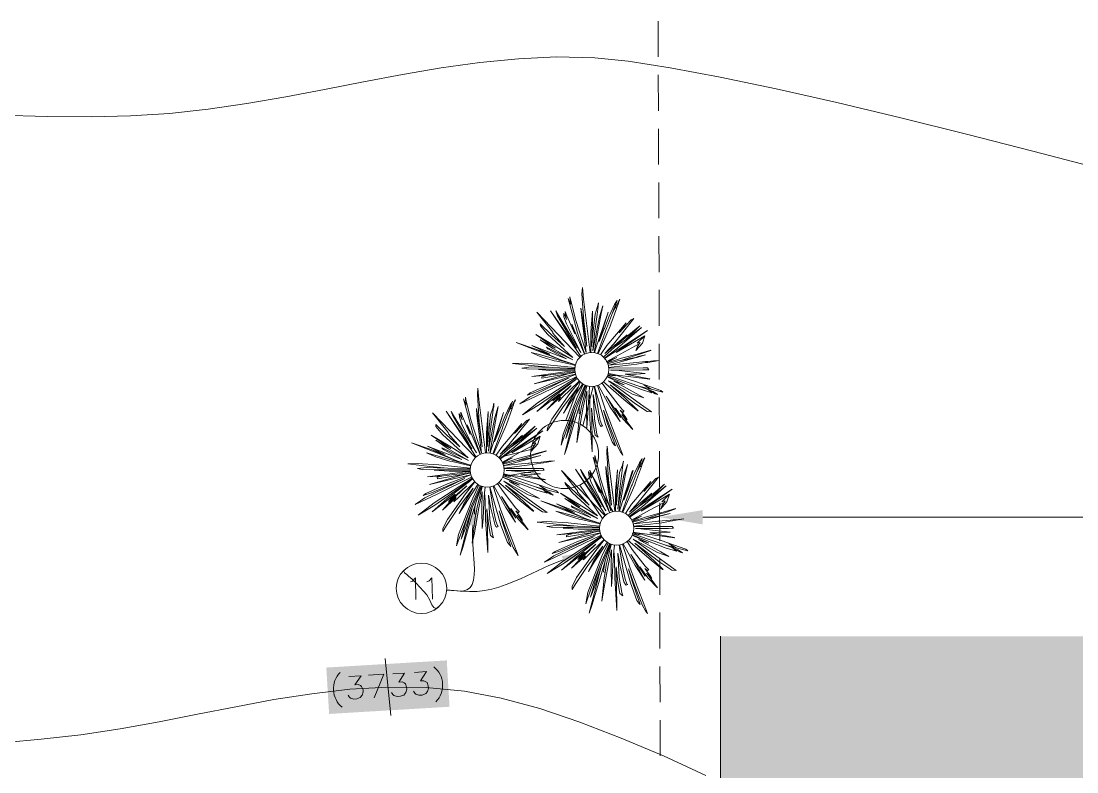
# Model space of a CAD drawing. Header units: millimetres. Extents: x -419 to 20046, y -14642 to 2638.
# Drawn here: x 16.556 to 20.239, y 13.44 to 16.058 of the extents above; entities that cross this region are included whole.
import ezdxf

# ---------------------------------------------------------------- set-up
doc = ezdxf.new("R2010")
doc.units = ezdxf.units.MM
for name, color, linetype in [('PDF11_----TX03', 7, 'Continuous'), ('PDF11_EXTO$BSL', 7, 'Continuous'), ('PDF11_PRPN$BSL', 7, 'Continuous')]:
    doc.layers.add(name, color=color, linetype=linetype)
for name, color, linetype, true_color in [('PDF11_0', 7, 'Continuous', 0xb3b3b3), ('PDF11_EXTO$--C3-Surface-EXTO', 7, 'Continuous', 0xb3b3b3), ('PDF11_EXTO$EXLSTR', 7, 'Continuous', 0xb3b3b3)]:
    doc.layers.add(name, color=color, linetype=linetype, true_color=true_color)

msp = doc.modelspace()

# ---------------------------------------------------------------- hatches: boundary and pattern name
at = {"layer": 'PDF11_----TX03', "transparency": 33554559}
msp.add_hatch(color=256, dxfattribs=at).paths.add_polyline_path([(18.934, 14.3028), (18.934, 14.3528), (18.784, 14.3278)])
at = {"layer": 'PDF11_0', "transparency": 33554559}
for points in [[(18.1423, 14.3778), (18.1189, 14.3003), (18.1456, 14.297)], [(18.5215, 14.2061), (18.4423, 14.192), (18.4515, 14.167)]]:
    msp.add_hatch(color=7, dxfattribs=at).paths.add_polyline_path(points)
at = {"layer": 'PDF11_0', "true_color": 0xffffff, "transparency": 33554559}
for points in [[(18.0423, 13.8036), (18.0414, 13.8286), (17.6206, 13.8036)], [(17.6206, 13.8036), (17.6289, 13.6669), (18.0506, 13.6669)], [(18.0423, 13.8036), (17.6206, 13.8036), (18.0506, 13.6669)], [(18.0506, 13.6669), (17.6289, 13.6669), (17.6306, 13.6419)]]:
    msp.add_hatch(color=7, dxfattribs=at).paths.add_polyline_path(points)

# ---------------------------------------------------------------- linework, layer by layer
at = {"layer": 'PDF11_----TX03', "lineweight": 20}
for points in [[(18.784, 14.3778), (18.784, 14.3636)], [(18.934, 14.3278), (23.6344, 14.3278)]]:
    msp.add_lwpolyline(points, dxfattribs=at)
at = {"layer": 'PDF11_----TX03', "color": 7, "lineweight": 0, "true_color": 0xffffff}
msp.add_lwpolyline([(18.9957, 13.9128), (18.9957, 8.7482)], dxfattribs=at)
at = {"layer": 'PDF11_----TX03', "color": 7, "true_color": 0xffffff, "transparency": 33554559}
for points in [[(23.6302, 13.9128), (23.6302, 8.7482), (18.9957, 13.9128)], [(23.6302, 8.7482), (18.9957, 13.9128), (18.9957, 8.7482)]]:
    msp.add_solid(points, dxfattribs=at)
at = {"layer": 'PDF11_0', "lineweight": 18}
for points in [[(20.3133, 15.5454), (20.0858, 15.6046), (19.8541, 15.6638), (19.6249, 15.7204), (19.4016, 15.7738), (19.1899, 15.8213), (18.9949, 15.8621), (18.8207, 15.8954), (18.6732, 15.9179), (18.5573, 15.9296), (18.424, 15.9329), (18.2906, 15.9263), (18.1565, 15.9138), (18.0214, 15.8946), (17.8864, 15.8721), (17.7506, 15.8463), (17.6147, 15.8196), (17.4789, 15.7938), (17.3431, 15.7704), (17.208, 15.7504), (17.073, 15.7354), (16.938, 15.7271), (16.803, 15.7246), (16.648, 15.7254), (16.4763, 15.7296)], [(17.8456, 13.6361), (17.8264, 13.8353)], [(17.7681, 13.7769), (17.8214, 13.7803), (17.7881, 13.6986)], [(17.8523, 13.7819), (17.8939, 13.7844), (17.8731, 13.7528), (17.8848, 13.7536), (17.8923, 13.7503), (17.8964, 13.7469), (17.9006, 13.7353), (17.9014, 13.7278), (17.8981, 13.7161), (17.8906, 13.7078), (17.8798, 13.7036), (17.8681, 13.7028), (17.8564, 13.7061), (17.8523, 13.7094), (17.8481, 13.7169)], [(17.9281, 13.7869), (17.9698, 13.7894), (17.9489, 13.7569), (17.9606, 13.7578), (17.9681, 13.7544), (17.9723, 13.7511), (17.9764, 13.7394), (17.9773, 13.7319), (17.9739, 13.7203), (17.9673, 13.7128), (17.9556, 13.7078), (17.9439, 13.7078), (17.9331, 13.7103), (17.9289, 13.7144), (17.9248, 13.7211)], [(17.6997, 13.7728), (17.7423, 13.7753), (17.7206, 13.7436), (17.7323, 13.7444), (17.7398, 13.7411), (17.7439, 13.7378), (17.7489, 13.7261), (17.7489, 13.7186), (17.7456, 13.7069), (17.7389, 13.6994), (17.7273, 13.6944), (17.7164, 13.6936), (17.7047, 13.6969), (17.7006, 13.7011), (17.6964, 13.7078)], [(18.9448, 13.4277), (18.7973, 13.4952), (18.6498, 13.5578), (18.5056, 13.6136), (18.3656, 13.6603), (18.2306, 13.6969), (18.1031, 13.7211), (17.9689, 13.7336), (17.8356, 13.7353), (17.7031, 13.7278), (17.5706, 13.7119), (17.4381, 13.6919), (17.3047, 13.6669), (17.1714, 13.6411), (17.0372, 13.6144), (16.9014, 13.5903), (16.7647, 13.5694), (16.6255, 13.5544), (16.5013, 13.5419)]]:
    msp.add_lwpolyline(points, dxfattribs=at)
at = {"layer": 'PDF11_0', "color": 7, "lineweight": 20}
for points in [[(18.1323, 14.2986), (18.1306, 14.2795), (18.1306, 14.2586), (18.1315, 14.2361), (18.1331, 14.2136), (18.1365, 14.1678), (18.1373, 14.1461), (18.1365, 14.127), (18.134, 14.1086), (18.129, 14.0936), (18.1256, 14.0878), (18.1214, 14.082), (18.1164, 14.0778), (18.1106, 14.0745), (18.1039, 14.072), (18.0956, 14.0703), (18.0873, 14.0703), (18.0781, 14.0711), (18.0398, 14.0745)], [(18.4465, 14.1795), (18.3965, 14.1595), (18.2981, 14.1128), (18.2481, 14.0928), (18.2231, 14.0836), (18.1981, 14.077), (18.1723, 14.072), (18.1465, 14.0686), (18.1198, 14.0686), (18.0931, 14.0695), (18.0398, 14.0736)], [(17.9139, 14.102), (17.9214, 14.1053), (17.9323, 14.1161), (17.9331, 14.0411)], [(17.9714, 14.1028), (17.9789, 14.1061), (17.9889, 14.117), (17.9906, 14.042)]]:
    msp.add_lwpolyline(points, dxfattribs=at)
at = {"layer": 'PDF11_0', "color": 7, "lineweight": 0, "true_color": 0xffffff}
for points in [[(18.0044, 14.009), (17.9956, 14.0136), (17.9885, 14.022), (17.9819, 14.0382), (17.971, 14.0574), (17.9598, 14.0703), (17.9473, 14.0845), (17.9339, 14.0982), (17.9202, 14.1115), (17.9073, 14.1224), (17.901, 14.1286), (17.8939, 14.1336), (17.8914, 14.1382), (17.8918, 14.1424)], [(18.0131, 14.0153), (17.9956, 14.0028)]]:
    msp.add_lwpolyline(points, dxfattribs=at)
at = {"layer": 'PDF11_0', "color": 7, "lineweight": 20}
msp.add_circle((17.9527, 14.0799), 0.0879, dxfattribs=at)
at = {"layer": 'PDF11_0', "lineweight": 18}
for centre, radius, start, end in [((17.7286, 13.7292), 0.083, 135.9199, 230.3528), ((17.9445, 13.7419), 0.0821, 315.5672, 51.4877)]:
    msp.add_arc(centre, radius, start, end, dxfattribs=at)
at = {"layer": 'PDF11_EXTO$--C3-Surface-EXTO', "lineweight": 18}
for points in [[(20.3133, 15.5454), (20.0858, 15.6046), (19.8541, 15.6638), (19.6249, 15.7204), (19.4016, 15.7738), (19.1899, 15.8213), (18.9949, 15.8621), (18.8207, 15.8954), (18.6732, 15.9179), (18.5573, 15.9296), (18.424, 15.9329), (18.2906, 15.9263), (18.1565, 15.9138), (18.0214, 15.8946), (17.8864, 15.8721), (17.7506, 15.8463), (17.6147, 15.8196), (17.4789, 15.7938), (17.3431, 15.7704), (17.208, 15.7504), (17.073, 15.7354), (16.938, 15.7271), (16.803, 15.7246), (16.648, 15.7254), (16.4763, 15.7296)], [(18.9448, 13.4277), (18.7973, 13.4952), (18.6498, 13.5578), (18.5056, 13.6136), (18.3656, 13.6603), (18.2306, 13.6969), (18.1031, 13.7211), (17.9689, 13.7336), (17.8356, 13.7353), (17.7031, 13.7278), (17.5706, 13.7119), (17.4381, 13.6919), (17.3047, 13.6669), (17.1714, 13.6411), (17.0372, 13.6144), (16.9014, 13.5903), (16.7647, 13.5694), (16.6255, 13.5544), (16.5013, 13.5419)]]:
    msp.add_lwpolyline(points, dxfattribs=at)
at = {"layer": 'PDF11_EXTO$BSL', "lineweight": 13}
for points in [[(18.779, 16.058), (18.779, 15.9329)], [(18.779, 15.8704), (18.7798, 15.7454)], [(18.7798, 15.6829), (18.7798, 15.5579)], [(18.7807, 15.4954), (18.7807, 15.3704)], [(18.7807, 15.3079), (18.7815, 15.1829)], [(18.7815, 15.1204), (18.7815, 14.9954)], [(18.7823, 14.9329), (18.7823, 14.8079)], [(18.7823, 14.7453), (18.7832, 14.6203)], [(18.7832, 14.5578), (18.7832, 14.4328)], [(18.7832, 14.3703), (18.784, 14.2453)], [(18.784, 14.1828), (18.7848, 14.0578)], [(18.7848, 13.9953), (18.7848, 13.8703)], [(18.7848, 13.8078), (18.7857, 13.6828)], [(18.7857, 13.6203), (18.7857, 13.4952)]]:
    msp.add_lwpolyline(points, dxfattribs=at)
at = {"layer": 'PDF11_EXTO$EXLSTR', "lineweight": 18}
for points in [[(18.5223, 14.897), (18.5173, 14.9112), (18.4965, 14.9712), (18.4648, 15.0904), (18.4723, 15.0695), (18.4706, 15.0962), (18.474, 15.0829), (18.4906, 15.0137), (18.5273, 14.9029), (18.5106, 15.0337), (18.509, 15.057), (18.5131, 15.0312), (18.529, 14.9229), (18.5273, 14.947), (18.519, 15.0104), (18.5123, 15.107), (18.5148, 15.1287), (18.5181, 15.0887), (18.5415, 14.902)], [(18.5432, 14.902), (18.544, 14.9304), (18.5432, 14.972), (18.5498, 15.047), (18.549, 15.0054), (18.5465, 14.9237), (18.5482, 14.9462), (18.5582, 15.0362), (18.5657, 15.0595), (18.5673, 15.0629), (18.5707, 15.0754), (18.569, 15.0637), (18.569, 15.0629), (18.5657, 15.0354), (18.5565, 14.9687), (18.5507, 14.9087), (18.5548, 14.932), (18.5732, 15.027), (18.5848, 15.0645), (18.5782, 15.0329), (18.5557, 14.902)], [(18.5665, 14.8987), (18.5998, 14.9895), (18.6015, 14.9937), (18.619, 15.0404), (18.6307, 15.0704), (18.6332, 15.077), (18.6357, 15.0837), (18.6307, 15.0762), (18.6265, 15.0695), (18.6073, 15.0295), (18.5907, 14.9862), (18.5898, 14.9854), (18.5723, 14.9404), (18.5748, 14.9504), (18.604, 15.0429), (18.6023, 15.0395), (18.5598, 14.9137), (18.5565, 14.9012)], [(18.6415, 15.0787), (18.639, 15.0712), (18.634, 15.0587), (18.6307, 15.0579), (18.634, 15.0579), (18.6132, 15.0012), (18.6107, 14.9937), (18.569, 14.8979)], [(18.6398, 15.0787), (18.6432, 15.0845), (18.6415, 15.0787), (18.6432, 15.0845), (18.6448, 15.0887), (18.6357, 15.0704), (18.619, 15.0404)], [(18.5056, 14.8862), (18.3556, 15.0429), (18.4106, 14.9737), (18.4106, 14.9695), (18.4515, 14.9229), (18.4065, 14.9645), (18.3665, 15.002), (18.3681, 14.9954), (18.3923, 14.9662), (18.4806, 14.8854), (18.4156, 14.9262), (18.3515, 14.9654), (18.419, 14.9179), (18.3948, 14.9312), (18.3673, 14.9462), (18.4106, 14.9162), (18.4806, 14.8762), (18.414, 14.9087), (18.389, 14.9212), (18.3931, 14.9154), (18.4581, 14.8804), (18.3373, 14.927), (18.4006, 14.897), (18.3515, 14.9145)], [(18.5081, 14.8887), (18.4031, 15.0479), (18.4931, 14.917), (18.4273, 15.0304), (18.4215, 15.0479), (18.4298, 15.0337), (18.509, 14.9029), (18.4915, 14.937), (18.459, 15.002), (18.4498, 15.027), (18.449, 15.0395), (18.459, 15.017), (18.4565, 15.0287), (18.454, 15.0454), (18.4598, 15.0304), (18.4873, 14.967), (18.4773, 15.0012), (18.494, 14.962), (18.5215, 14.897)], [(18.5773, 14.8937), (18.5998, 14.927), (18.6665, 15.0054), (18.6423, 14.9704), (18.6848, 15.0162), (18.694, 15.0212), (18.6223, 14.9312), (18.5923, 14.8987), (18.6698, 14.9645), (18.6382, 14.932), (18.714, 14.9954), (18.664, 14.9462), (18.7198, 14.9895), (18.6365, 14.9179), (18.5907, 14.8829)], [(18.5915, 14.8812), (18.7407, 14.9787), (18.6323, 14.902), (18.7323, 14.9604), (18.7048, 14.9345), (18.7157, 14.937), (18.7123, 14.932)], [(18.7323, 14.9604), (18.7232, 14.9345), (18.7007, 14.9095), (18.7057, 14.9212), (18.7123, 14.932), (18.6615, 14.9045), (18.5973, 14.8695), (18.6348, 14.8845), (18.6007, 14.8679)], [(18.4415, 14.8754), (18.2831, 14.937), (18.3515, 14.9145), (18.4415, 14.8754), (18.4798, 14.8629), (18.4898, 14.8595)], [(18.5873, 14.8862), (18.5907, 14.8895), (18.6257, 14.9204), (18.6348, 14.9287), (18.6382, 14.932)], [(18.664, 14.9462), (18.6257, 14.9204)], [(18.489, 14.857), (18.4731, 14.8612), (18.4248, 14.872), (18.4156, 14.8737), (18.3673, 14.8887), (18.3348, 14.902), (18.364, 14.8954), (18.4331, 14.8754), (18.4798, 14.8629)], [(18.6015, 14.8662), (18.6507, 14.882), (18.7057, 14.897), (18.7173, 14.9004), (18.7532, 14.9104), (18.7523, 14.9095), (18.7148, 14.897), (18.7032, 14.8929), (18.6482, 14.8745), (18.699, 14.8854), (18.7082, 14.8879), (18.734, 14.8937), (18.7073, 14.8862), (18.6982, 14.8837), (18.6515, 14.8704), (18.6065, 14.8579), (18.6915, 14.8662), (18.7348, 14.8704), (18.744, 14.8712), (18.7623, 14.8729), (18.7815, 14.8745), (18.7423, 14.8679), (18.7332, 14.867), (18.704, 14.862), (18.6057, 14.8504)], [(18.4873, 14.847), (18.4098, 14.8504), (18.3473, 14.8554), (18.2698, 14.8645), (18.3023, 14.8654), (18.3781, 14.8604), (18.4873, 14.8504)], [(18.4865, 14.8437), (18.3948, 14.8445), (18.3198, 14.8454), (18.3031, 14.8479), (18.3348, 14.852), (18.4098, 14.8504)], [(18.4873, 14.8395), (18.4131, 14.8387), (18.3606, 14.8429), (18.3948, 14.8445)], [(18.6057, 14.8479), (18.7265, 14.8487), (18.7315, 14.8487), (18.7407, 14.8487), (18.7457, 14.842), (18.7273, 14.842), (18.7248, 14.842), (18.6123, 14.8412), (18.6323, 14.8404), (18.7332, 14.8287), (18.7023, 14.827), (18.6632, 14.8262), (18.7482, 14.8104), (18.749, 14.8095), (18.6357, 14.8237), (18.619, 14.8262), (18.7032, 14.7995), (18.7882, 14.7695), (18.7948, 14.7637), (18.754, 14.7745), (18.729, 14.7895), (18.749, 14.7753), (18.744, 14.777), (18.7115, 14.7853), (18.7615, 14.7662), (18.7765, 14.7562), (18.7682, 14.7587), (18.7432, 14.7728), (18.7565, 14.762), (18.7198, 14.7737), (18.6015, 14.8187)], [(18.6023, 14.8629), (18.6373, 14.8729), (18.6482, 14.8745)], [(18.6065, 14.8579), (18.604, 14.8579)], [(18.4923, 14.8179), (18.3723, 14.7595), (18.2956, 14.7237), (18.329, 14.7462), (18.4681, 14.8137), (18.3515, 14.7637), (18.3231, 14.7537), (18.3323, 14.7612), (18.4081, 14.7954), (18.4898, 14.8254)], [(18.5031, 14.802), (18.444, 14.7453), (18.434, 14.7345), (18.4306, 14.732), (18.4331, 14.7387), (18.4381, 14.7462), (18.3898, 14.7037), (18.4165, 14.732), (18.4748, 14.787), (18.4115, 14.7337), (18.4356, 14.7587), (18.3548, 14.697), (18.4065, 14.7428), (18.4856, 14.8037), (18.4956, 14.812), (18.364, 14.7212), (18.3056, 14.6845), (18.3615, 14.7287), (18.494, 14.8154)], [(18.4873, 14.8345), (18.394, 14.8237), (18.3381, 14.8187), (18.4606, 14.8362), (18.4873, 14.8379)], [(18.489, 14.827), (18.3456, 14.7928), (18.4681, 14.8287)], [(18.4873, 14.8329), (18.4681, 14.8287), (18.3723, 14.8129), (18.3723, 14.817), (18.394, 14.8237)], [(18.6007, 14.8179), (18.6598, 14.7895), (18.624, 14.8029), (18.7015, 14.7595), (18.729, 14.7437), (18.689, 14.757), (18.6115, 14.8012), (18.6048, 14.8037), (18.7173, 14.722), (18.7557, 14.6953), (18.7398, 14.6962), (18.699, 14.7237), (18.6107, 14.7895), (18.6598, 14.7462), (18.709, 14.6987), (18.7073, 14.6987), (18.6673, 14.7312), (18.5882, 14.7995)], [(18.604, 14.827), (18.629, 14.8204), (18.6023, 14.8237)], [(18.6023, 14.822), (18.6232, 14.8154), (18.7115, 14.7853)], [(18.6048, 14.8287), (18.619, 14.8262)], [(18.1581, 14.547), (18.1531, 14.5612), (18.1323, 14.6212), (18.0998, 14.7403), (18.1073, 14.7187), (18.1064, 14.7462), (18.1089, 14.7328), (18.1265, 14.6637), (18.1623, 14.5528), (18.1456, 14.6828), (18.1448, 14.707), (18.149, 14.6803), (18.164, 14.5728), (18.1623, 14.597), (18.154, 14.6595), (18.1481, 14.7562), (18.1498, 14.7778), (18.1531, 14.7387), (18.1765, 14.552)], [(18.5148, 14.792), (18.4673, 14.7203), (18.4481, 14.6912), (18.464, 14.7237), (18.4981, 14.7803), (18.4473, 14.7128), (18.4048, 14.6503), (18.3915, 14.6287), (18.3923, 14.6387), (18.4073, 14.6703), (18.4706, 14.7595), (18.504, 14.8012)], [(18.529, 14.7853), (18.5115, 14.7137), (18.5065, 14.6878), (18.5023, 14.6903), (18.5031, 14.7095), (18.5073, 14.7287), (18.4915, 14.6762), (18.4615, 14.5728), (18.4515, 14.5462), (18.4881, 14.6895), (18.4956, 14.7153), (18.4706, 14.6412), (18.4565, 14.602), (18.4715, 14.6595), (18.4881, 14.7103), (18.4573, 14.6295), (18.4398, 14.5787), (18.4473, 14.6178), (18.4956, 14.7453), (18.5173, 14.7903)], [(18.5065, 14.7987), (18.4565, 14.6653)], [(18.4881, 14.7103), (18.5223, 14.7878)], [(18.5557, 14.7837), (18.5582, 14.767), (18.569, 14.7037), (18.5765, 14.6653), (18.5823, 14.6495), (18.584, 14.6462), (18.5857, 14.6462), (18.5798, 14.6445), (18.5773, 14.6462), (18.5723, 14.6545), (18.5598, 14.7103), (18.5515, 14.7553), (18.5565, 14.6712), (18.5648, 14.6178), (18.569, 14.607), (18.5582, 14.6145), (18.5515, 14.6553), (18.5457, 14.7078), (18.5465, 14.682), (18.5482, 14.5795), (18.5482, 14.5562), (18.5406, 14.6695), (18.5398, 14.7387), (18.5373, 14.7628), (18.5348, 14.7303), (18.5323, 14.6728), (18.5298, 14.6395), (18.5281, 14.7037), (18.529, 14.767), (18.5173, 14.712), (18.5015, 14.6245), (18.4948, 14.5887), (18.5031, 14.6703), (18.5065, 14.6878)], [(18.4956, 14.7153), (18.5256, 14.787)], [(18.5073, 14.7287), (18.5265, 14.7862)], [(18.5156, 14.6462), (18.5515, 14.7828)], [(18.539, 14.7837), (18.5373, 14.7628)], [(18.5673, 14.787), (18.5948, 14.7028), (18.6548, 14.5445), (18.6482, 14.5537), (18.6382, 14.5728), (18.6082, 14.6462), (18.5882, 14.7012), (18.6007, 14.657), (18.629, 14.577), (18.6248, 14.5803), (18.6182, 14.5903), (18.5948, 14.6512), (18.5707, 14.7362), (18.5565, 14.7837)], [(18.5832, 14.7954), (18.6023, 14.7678), (18.6473, 14.7103), (18.6557, 14.7012), (18.659, 14.6995), (18.659, 14.6978), (18.6565, 14.6945), (18.654, 14.6945), (18.6457, 14.7012), (18.6632, 14.6787), (18.6707, 14.667), (18.6515, 14.6862), (18.6707, 14.6603), (18.6898, 14.6337), (18.6565, 14.6703), (18.629, 14.7078), (18.6465, 14.6753), (18.5965, 14.7503), (18.6165, 14.7153), (18.6457, 14.6612), (18.6115, 14.712), (18.5698, 14.7878)], [(18.279, 14.7337), (18.2765, 14.7287), (18.279, 14.7337), (18.2806, 14.7378), (18.2748, 14.7278)], [(18.279, 14.7362), (18.2806, 14.7378), (18.2798, 14.7362)], [(18.1431, 14.5378), (18.0389, 14.6978), (18.1281, 14.5662), (18.0631, 14.6795), (18.0564, 14.697), (18.0648, 14.6828), (18.1448, 14.552), (18.1265, 14.5862), (18.0939, 14.652), (18.0848, 14.677), (18.0839, 14.6895), (18.0948, 14.667), (18.0914, 14.6787), (18.0898, 14.6945), (18.0956, 14.6795), (18.1223, 14.6162), (18.1123, 14.6503), (18.129, 14.6112), (18.1573, 14.5462)], [(18.179, 14.552), (18.179, 14.622), (18.1856, 14.6962), (18.184, 14.6545), (18.1815, 14.5728), (18.184, 14.5953), (18.1931, 14.6853), (18.2015, 14.7087), (18.2023, 14.712), (18.2031, 14.7128), (18.2056, 14.7253), (18.2048, 14.7128), (18.204, 14.712), (18.2006, 14.6845), (18.1915, 14.6187), (18.1865, 14.5587), (18.1898, 14.582), (18.2081, 14.6762), (18.2198, 14.7137), (18.214, 14.6828), (18.1906, 14.5512)], [(18.2015, 14.5487), (18.2348, 14.6387), (18.2365, 14.6437), (18.254, 14.6895), (18.2656, 14.7195), (18.2681, 14.7262), (18.2706, 14.7328), (18.2665, 14.7262), (18.2623, 14.7187), (18.2431, 14.6795), (18.2256, 14.6353), (18.2073, 14.5903), (18.2106, 14.6003), (18.239, 14.6928), (18.2373, 14.6895), (18.1956, 14.5637), (18.1923, 14.5512)], [(18.2765, 14.7287), (18.274, 14.7203), (18.269, 14.7078), (18.2656, 14.707), (18.269, 14.707), (18.249, 14.6512), (18.2456, 14.6428), (18.204, 14.5478)], [(18.2781, 14.7337), (18.2748, 14.7278), (18.2706, 14.7203), (18.254, 14.6895)], [(18.1415, 14.5362), (17.9906, 14.692), (18.0456, 14.6228), (18.0464, 14.6187), (18.0864, 14.5728), (18.0414, 14.6137), (18.0023, 14.6512), (18.0031, 14.6445), (18.0273, 14.6153), (18.1156, 14.5353), (18.0514, 14.5753), (17.9864, 14.6145), (18.0548, 14.567), (18.0298, 14.5803), (18.0023, 14.5962), (18.0456, 14.5662), (18.1164, 14.5262), (18.0498, 14.5578), (18.0239, 14.5703), (18.0289, 14.5645), (18.0931, 14.5295), (17.9731, 14.5762), (18.0356, 14.547), (17.9864, 14.5645)], [(18.2123, 14.5437), (18.2348, 14.5762), (18.3023, 14.6545), (18.2773, 14.6203), (18.3198, 14.6653), (18.329, 14.6703), (18.2573, 14.5803), (18.2273, 14.5478), (18.3056, 14.6145), (18.274, 14.582), (18.349, 14.6453), (18.2998, 14.5962), (18.3548, 14.6387), (18.2715, 14.5678), (18.2256, 14.532)], [(18.2273, 14.5312), (18.3765, 14.6287), (18.2681, 14.552), (18.3673, 14.6103), (18.3398, 14.5837), (18.3515, 14.587), (18.3481, 14.582)], [(18.0764, 14.5245), (17.9181, 14.587), (17.9864, 14.5645), (18.0764, 14.5245), (18.1156, 14.512), (18.1248, 14.5095)], [(18.2348, 14.5203), (18.2973, 14.5545), (18.3481, 14.582), (18.3406, 14.5712), (18.3356, 14.5587), (18.3581, 14.5837), (18.3673, 14.6103)], [(18.2998, 14.5962), (18.2606, 14.5695)], [(18.1239, 14.507), (18.1089, 14.5103), (18.0598, 14.522), (18.0514, 14.5237), (18.0023, 14.5387), (17.9698, 14.552), (17.9989, 14.5445), (18.0681, 14.5245), (18.1156, 14.512)], [(18.334, 14.5645), (18.2223, 14.5362), (18.2256, 14.5395), (18.2606, 14.5695), (18.2698, 14.5778), (18.274, 14.582)], [(18.2365, 14.5153), (18.2856, 14.532), (18.3406, 14.547), (18.3531, 14.5503), (18.3881, 14.5595), (18.3881, 14.5587), (18.3498, 14.5462), (18.3381, 14.542), (18.284, 14.5245), (18.3348, 14.5353), (18.3431, 14.537), (18.369, 14.5437), (18.3423, 14.5362), (18.3331, 14.5328), (18.2865, 14.5195), (18.2415, 14.5078), (18.3265, 14.5162), (18.3265, 14.5153), (18.3273, 14.5162), (18.3698, 14.5203), (18.3798, 14.5212), (18.3981, 14.5228), (18.4173, 14.5245), (18.3781, 14.5178), (18.369, 14.5162), (18.339, 14.5112), (18.2406, 14.4995)], [(18.609, 14.3445), (18.604, 14.3586), (18.5832, 14.4187), (18.5515, 14.5378), (18.559, 14.5162), (18.5573, 14.5437), (18.5607, 14.5303), (18.5773, 14.4612), (18.6132, 14.3503), (18.5965, 14.4803), (18.5957, 14.5045), (18.5998, 14.4787), (18.6157, 14.3703), (18.6132, 14.3945), (18.6057, 14.457), (18.599, 14.5537), (18.6007, 14.5762), (18.604, 14.5362), (18.6273, 14.3495)], [(18.1223, 14.4962), (18.0448, 14.4995), (17.9823, 14.5045), (17.9048, 14.5137), (17.9381, 14.5153), (18.0131, 14.5103), (18.1223, 14.4995)], [(18.2348, 14.5195), (18.2698, 14.5345), (18.2365, 14.517)], [(18.2381, 14.5128), (18.2731, 14.522), (18.284, 14.5245)], [(18.6415, 14.3486), (18.6648, 14.4803), (18.6715, 14.5112), (18.659, 14.4745), (18.6415, 14.3795), (18.6373, 14.3561), (18.6432, 14.4162), (18.6515, 14.482), (18.6557, 14.5095), (18.6557, 14.5112), (18.6573, 14.5228), (18.654, 14.5103), (18.654, 14.5095), (18.6523, 14.507), (18.644, 14.4837), (18.6348, 14.3928), (18.6332, 14.3703), (18.6348, 14.452), (18.6365, 14.4937), (18.6298, 14.4195), (18.6298, 14.3495)], [(18.6523, 14.3461), (18.6857, 14.437), (18.6873, 14.4412), (18.7057, 14.487), (18.7165, 14.517), (18.7198, 14.5245), (18.7223, 14.5312), (18.7215, 14.5312), (18.7173, 14.5237), (18.7132, 14.517), (18.694, 14.477), (18.6765, 14.4337), (18.6765, 14.4328), (18.6582, 14.3878), (18.6615, 14.3978), (18.6907, 14.4903), (18.6882, 14.487), (18.6465, 14.3611), (18.6432, 14.3486)], [(18.7282, 14.5262), (18.7248, 14.5187), (18.7207, 14.5062), (18.7165, 14.5045), (18.7198, 14.5045), (18.6998, 14.4487), (18.6973, 14.4403), (18.6557, 14.3453)], [(18.729, 14.5312), (18.7257, 14.5253), (18.7215, 14.5178), (18.7057, 14.487)], [(18.7298, 14.5312), (18.7282, 14.5262), (18.7298, 14.5312), (18.7315, 14.5353), (18.7257, 14.5253)], [(18.1223, 14.4937), (18.0306, 14.4937), (17.9548, 14.4945), (17.9389, 14.4978), (17.9698, 14.5012), (18.0448, 14.4995)], [(18.1231, 14.4837), (18.0298, 14.4728), (17.9739, 14.4687), (18.0956, 14.4853), (18.1223, 14.4878)], [(18.1239, 14.4762), (17.9806, 14.442), (18.1039, 14.4778)], [(18.1223, 14.4887), (18.0489, 14.4887), (17.9964, 14.492), (18.0306, 14.4937)], [(18.1231, 14.482), (18.1039, 14.4778), (18.0081, 14.462), (18.0073, 14.467), (18.0298, 14.4728)], [(18.2415, 14.4978), (18.3623, 14.4978), (18.3665, 14.4978), (18.3756, 14.4978), (18.3806, 14.492), (18.3623, 14.4912), (18.3598, 14.4912), (18.2481, 14.4912), (18.2673, 14.4895), (18.3681, 14.4787), (18.3373, 14.4762), (18.299, 14.4762), (18.384, 14.4595), (18.384, 14.4587), (18.2715, 14.4737), (18.254, 14.4762), (18.3381, 14.4495), (18.424, 14.4195), (18.4306, 14.4128), (18.389, 14.4237), (18.3648, 14.4387), (18.384, 14.4253), (18.379, 14.4262), (18.3465, 14.4353), (18.3973, 14.4162), (18.4123, 14.4053), (18.4031, 14.4087), (18.379, 14.422), (18.3915, 14.412), (18.3556, 14.4228), (18.2365, 14.4678), (18.2948, 14.4395), (18.259, 14.452), (18.3365, 14.4087), (18.364, 14.3937), (18.3248, 14.4062), (18.2465, 14.4503), (18.2398, 14.4537), (18.3531, 14.3711), (18.3906, 14.3445), (18.3748, 14.3461), (18.334, 14.3736), (18.2456, 14.4395), (18.2948, 14.3953), (18.3448, 14.3486), (18.3423, 14.3486), (18.3023, 14.3803), (18.2231, 14.4495)], [(18.2373, 14.4703), (18.3473, 14.4887)], [(18.2398, 14.477), (18.264, 14.4695), (18.2373, 14.4737)], [(18.2415, 14.5078), (18.2398, 14.507)], [(18.2398, 14.4787), (18.254, 14.4762)], [(18.5923, 14.3336), (18.4415, 14.4903), (18.4965, 14.4203), (18.4973, 14.417), (18.5381, 14.3703), (18.4923, 14.4112), (18.4531, 14.4487), (18.4548, 14.4428), (18.479, 14.4128), (18.5673, 14.3328), (18.5023, 14.3728), (18.4373, 14.412), (18.5056, 14.3645), (18.4806, 14.3787), (18.4531, 14.3937), (18.4973, 14.3636), (18.5673, 14.3236), (18.5006, 14.3553), (18.4748, 14.3678), (18.4798, 14.362), (18.544, 14.327), (18.424, 14.3745), (18.4865, 14.3445), (18.4373, 14.362)], [(18.5948, 14.3353), (18.4898, 14.4953), (18.5798, 14.3645), (18.514, 14.4778), (18.5073, 14.4945), (18.5156, 14.4812), (18.5957, 14.3503), (18.5782, 14.3845), (18.5448, 14.4495), (18.5365, 14.4745), (18.5356, 14.487), (18.5457, 14.4645), (18.5432, 14.4762), (18.5406, 14.492), (18.5465, 14.477), (18.5732, 14.4137), (18.5632, 14.4478), (18.5798, 14.4087), (18.6082, 14.3445)], [(18.1273, 14.4678), (18.0073, 14.4087), (17.9306, 14.3728), (17.9639, 14.3953), (18.1039, 14.4628), (17.9873, 14.4128), (17.9581, 14.4037), (17.9673, 14.4103), (18.0431, 14.4445), (18.1248, 14.4753)], [(18.1306, 14.462), (17.9989, 14.3703), (17.9406, 14.3345), (17.9964, 14.3778), (18.129, 14.4645)], [(18.1381, 14.4512), (18.0798, 14.3945), (18.0689, 14.3845), (18.0656, 14.3812), (18.0681, 14.3887), (18.0739, 14.3962), (18.0256, 14.3528), (18.0514, 14.3812), (18.1106, 14.437), (18.0464, 14.3828), (18.0706, 14.4087), (17.9898, 14.3461), (18.0423, 14.3928), (18.1206, 14.4528), (18.1306, 14.4612)], [(18.1498, 14.442), (18.1023, 14.3695), (18.0839, 14.3411), (18.0998, 14.3728), (18.1331, 14.4295), (18.0823, 14.362), (18.0398, 14.2995), (18.0273, 14.2778), (18.0273, 14.2886), (18.0431, 14.3203), (18.1064, 14.4095), (18.139, 14.4512)], [(18.164, 14.4353), (18.1465, 14.3628), (18.1423, 14.3378), (18.1373, 14.3403), (18.1381, 14.3586), (18.1423, 14.3778), (18.1265, 14.3261), (18.0964, 14.222), (18.0873, 14.1953), (18.1231, 14.3386), (18.1306, 14.3653), (18.1064, 14.2903), (18.0914, 14.2511), (18.1064, 14.3086), (18.1231, 14.3595), (18.0931, 14.2795), (18.0748, 14.2286), (18.0823, 14.2678), (18.1315, 14.3945), (18.1531, 14.4403)], [(18.2181, 14.4453), (18.2373, 14.4178), (18.2823, 14.3595), (18.2915, 14.3503), (18.294, 14.3495), (18.294, 14.3478), (18.2915, 14.3445), (18.289, 14.3445), (18.2815, 14.3503), (18.2981, 14.3286), (18.3056, 14.317), (18.2865, 14.3353), (18.3065, 14.3095), (18.3248, 14.2836), (18.2915, 14.3195), (18.264, 14.3578), (18.2815, 14.3245), (18.2631, 14.3528), (18.2323, 14.4003), (18.2523, 14.3645), (18.2806, 14.3111), (18.2473, 14.362), (18.2056, 14.437)], [(18.2381, 14.472), (18.259, 14.4653), (18.3465, 14.4353)], [(18.5056, 14.4395), (18.584, 14.3236)], [(18.6198, 14.3478), (18.5473, 14.4745)], [(18.664, 14.3411), (18.6857, 14.3736), (18.7532, 14.452), (18.7282, 14.4178), (18.7707, 14.4628), (18.7798, 14.4678), (18.7082, 14.3787), (18.6782, 14.3453), (18.7565, 14.412), (18.7248, 14.3795), (18.8007, 14.4428), (18.7507, 14.3937), (18.8065, 14.437), (18.7232, 14.3653), (18.6773, 14.3303)], [(18.1231, 14.3595), (18.1573, 14.4378)], [(18.1906, 14.4328), (18.1931, 14.417), (18.204, 14.3528), (18.2115, 14.3145), (18.2173, 14.2986), (18.2198, 14.2953), (18.2206, 14.2953), (18.2156, 14.2936), (18.2123, 14.2961), (18.2081, 14.3036), (18.1948, 14.3595), (18.1865, 14.4053), (18.1915, 14.3203), (18.2006, 14.2678), (18.204, 14.2561), (18.194, 14.2636), (18.1865, 14.3045), (18.1806, 14.357), (18.1815, 14.332), (18.184, 14.2295), (18.184, 14.2053), (18.1756, 14.3195), (18.1748, 14.3878), (18.1723, 14.4128), (18.1706, 14.3803), (18.1673, 14.322), (18.1648, 14.2886), (18.1631, 14.3536), (18.1648, 14.4162), (18.1531, 14.3611), (18.1373, 14.2736), (18.1298, 14.2378), (18.139, 14.3195), (18.1423, 14.3378)], [(18.1306, 14.3645), (18.1606, 14.4362)], [(18.1423, 14.3778), (18.1615, 14.4362)], [(18.1748, 14.4328), (18.1723, 14.4128)], [(18.2031, 14.4362), (18.2298, 14.3528), (18.2898, 14.1945), (18.284, 14.2036), (18.2731, 14.222), (18.244, 14.2961), (18.224, 14.3503), (18.2365, 14.3061), (18.2648, 14.2261), (18.2606, 14.2303), (18.2531, 14.2403), (18.2298, 14.3003), (18.2056, 14.3853), (18.1915, 14.4337)], [(18.6782, 14.3286), (18.8273, 14.4262), (18.719, 14.3495), (18.8182, 14.4078), (18.7907, 14.3812), (18.8023, 14.3845), (18.799, 14.3795)], [(18.8182, 14.4078), (18.809, 14.382), (18.7865, 14.3561), (18.7923, 14.3686), (18.799, 14.3795), (18.7482, 14.352), (18.6857, 14.3178), (18.7207, 14.332), (18.6873, 14.3145)], [(18.5273, 14.322), (18.369, 14.3845), (18.4373, 14.362), (18.5273, 14.322), (18.5665, 14.3095), (18.5757, 14.307)], [(18.674, 14.3336), (18.6773, 14.337), (18.7123, 14.367), (18.7215, 14.3753), (18.7248, 14.3795)], [(18.7507, 14.3937), (18.7123, 14.367)], [(18.5748, 14.3045), (18.5598, 14.3086), (18.5106, 14.3195), (18.5023, 14.3211), (18.454, 14.3361), (18.4215, 14.3495), (18.4498, 14.342), (18.5198, 14.3228), (18.5665, 14.3095)], [(18.6882, 14.3128), (18.7373, 14.3295), (18.7915, 14.3445), (18.804, 14.3478), (18.839, 14.3578), (18.839, 14.357), (18.8015, 14.3436), (18.789, 14.3403), (18.7348, 14.322), (18.7857, 14.3328), (18.7948, 14.3345), (18.8207, 14.3411), (18.7932, 14.3336), (18.7848, 14.3311), (18.7373, 14.3178), (18.6932, 14.3053), (18.7782, 14.3136), (18.8215, 14.3178), (18.8307, 14.3186), (18.849, 14.3203), (18.8682, 14.322), (18.829, 14.3153), (18.8198, 14.3136), (18.7907, 14.3086), (18.6923, 14.297)], [(18.5732, 14.2936), (18.4965, 14.297), (18.434, 14.302), (18.3565, 14.3111), (18.389, 14.3128), (18.464, 14.3078), (18.574, 14.297)], [(18.5732, 14.2911), (18.4815, 14.292), (18.4056, 14.2928), (18.3898, 14.2953), (18.4215, 14.2986), (18.4965, 14.297)], [(18.5732, 14.2861), (18.4998, 14.2861), (18.4473, 14.2895), (18.4815, 14.292)], [(18.6923, 14.2953), (18.8132, 14.2953), (18.8182, 14.2953), (18.8273, 14.2953), (18.8315, 14.2895), (18.814, 14.2886), (18.8107, 14.2886), (18.699, 14.2886), (18.7182, 14.287), (18.8198, 14.2761), (18.789, 14.2736), (18.7498, 14.2736), (18.8348, 14.257), (18.8357, 14.2561), (18.7223, 14.2711), (18.7048, 14.2736), (18.789, 14.247), (18.8748, 14.217), (18.8815, 14.2111), (18.8407, 14.2211), (18.8157, 14.2361), (18.8348, 14.2228), (18.8298, 14.2236), (18.7982, 14.2328), (18.8482, 14.2136), (18.8632, 14.2036), (18.8548, 14.2061), (18.8298, 14.2195), (18.8432, 14.2095), (18.8065, 14.2203), (18.6873, 14.2661)], [(18.689, 14.3103), (18.724, 14.3195), (18.7348, 14.322)], [(18.6932, 14.3053), (18.6907, 14.3045)], [(18.579, 14.2653), (18.4581, 14.207), (18.3815, 14.1711), (18.4148, 14.1928), (18.5548, 14.2603), (18.4381, 14.2103), (18.409, 14.2011), (18.419, 14.2086), (18.4948, 14.242), (18.5757, 14.2728)], [(18.5815, 14.2595), (18.4506, 14.1678), (18.3915, 14.132), (18.4481, 14.1761), (18.5798, 14.262)], [(18.574, 14.2811), (18.4806, 14.2711), (18.4248, 14.2661), (18.5473, 14.2828), (18.5732, 14.2853)], [(18.5757, 14.2736), (18.4323, 14.2403), (18.5548, 14.2753)], [(18.589, 14.2495), (18.5306, 14.192), (18.5206, 14.182), (18.5165, 14.1795), (18.5198, 14.1861), (18.5248, 14.1936), (18.4765, 14.1503), (18.5031, 14.1786), (18.5615, 14.2345), (18.4981, 14.1803), (18.5215, 14.2061), (18.4415, 14.1436), (18.4931, 14.1903), (18.5715, 14.2511), (18.5823, 14.2586)], [(18.574, 14.2795), (18.5548, 14.2753), (18.459, 14.2595), (18.459, 14.2645), (18.4806, 14.2711)], [(18.6873, 14.2653), (18.7457, 14.237), (18.7098, 14.2503), (18.7882, 14.207), (18.8157, 14.1911), (18.7757, 14.2045), (18.6982, 14.2478), (18.6915, 14.2511), (18.804, 14.1686), (18.8415, 14.142), (18.8265, 14.1436), (18.7848, 14.1711), (18.6973, 14.237), (18.7457, 14.1928), (18.7957, 14.1461), (18.794, 14.1461), (18.754, 14.1786), (18.674, 14.247)], [(18.6907, 14.2745), (18.7157, 14.267), (18.6882, 14.2711)], [(18.689, 14.2695), (18.7098, 14.2628), (18.7982, 14.2328)], [(18.6907, 14.2761), (18.7048, 14.2736)], [(18.6007, 14.2395), (18.5532, 14.1678), (18.5348, 14.1386), (18.5507, 14.1703), (18.5848, 14.227), (18.5331, 14.1595), (18.4906, 14.097), (18.4781, 14.0753), (18.4781, 14.0861), (18.494, 14.1178), (18.5573, 14.207), (18.5898, 14.2486)], [(18.6148, 14.2328), (18.5973, 14.1603), (18.5932, 14.1353), (18.5882, 14.1378), (18.5898, 14.1561), (18.5932, 14.1753), (18.5782, 14.1236), (18.5473, 14.0203), (18.5381, 13.9936), (18.5748, 14.137), (18.5823, 14.1628), (18.5573, 14.0878), (18.5423, 14.0486), (18.5582, 14.1061), (18.5748, 14.1578), (18.544, 14.077), (18.5265, 14.0261), (18.5331, 14.0653), (18.5823, 14.192), (18.604, 14.2378)], [(18.5748, 14.1578), (18.609, 14.2353)], [(18.5815, 14.162), (18.6115, 14.2345)], [(18.6423, 14.2311), (18.6448, 14.2145), (18.6548, 14.1503), (18.6632, 14.112), (18.669, 14.0961), (18.6707, 14.0936), (18.6723, 14.0928), (18.6665, 14.0911), (18.664, 14.0936), (18.659, 14.102), (18.6457, 14.157), (18.6382, 14.2028), (18.6423, 14.1178), (18.6515, 14.0653), (18.6548, 14.0536), (18.6448, 14.062), (18.6373, 14.1028), (18.6315, 14.1553), (18.6323, 14.1295), (18.6348, 14.027), (18.6348, 14.0028), (18.6273, 14.117), (18.6257, 14.1861), (18.624, 14.2103), (18.6215, 14.1778), (18.6182, 14.1195), (18.6157, 14.0861), (18.614, 14.1511), (18.6157, 14.2136), (18.604, 14.1595), (18.5882, 14.0711), (18.5815, 14.0353), (18.5898, 14.117), (18.5932, 14.1353)], [(18.5932, 14.1753), (18.6123, 14.2336)], [(18.6257, 14.2303), (18.624, 14.2103)], [(18.654, 14.2336), (18.6807, 14.1503), (18.7415, 13.992), (18.7348, 14.0011), (18.724, 14.0195), (18.6948, 14.0936), (18.6748, 14.1478), (18.6873, 14.1045), (18.7157, 14.0236), (18.7115, 14.0278), (18.704, 14.0378), (18.6815, 14.0986), (18.6573, 14.1836), (18.6432, 14.2311)], [(18.6698, 14.2428), (18.6882, 14.2153), (18.7332, 14.157), (18.7423, 14.1478), (18.7457, 14.147), (18.7448, 14.1453), (18.7423, 14.142), (18.7398, 14.142), (18.7323, 14.1486), (18.749, 14.1261), (18.7565, 14.1145), (18.7373, 14.1328), (18.7573, 14.107), (18.7757, 14.0811), (18.7423, 14.117), (18.7148, 14.1553), (18.7332, 14.1228), (18.714, 14.1503), (18.6832, 14.1978), (18.7032, 14.162), (18.7315, 14.1086), (18.6982, 14.1595), (18.6565, 14.2353)]]:
    msp.add_lwpolyline(points, dxfattribs=at)
for points in [[(18.644, 15.0862), (18.6448, 15.0887)], [(18.6915, 14.8654), (18.6915, 14.8662)], [(18.3973, 14.522), (18.3981, 14.5228)], [(18.7307, 14.5337), (18.7315, 14.5353)], [(18.7773, 14.3128), (18.7782, 14.3136)], [(18.849, 14.3195), (18.849, 14.3203)]]:
    msp.add_lwpolyline(points, close=True, dxfattribs=at)
for centre, radius in [((18.5469, 14.8433), 0.0596), ((18.4519, 14.5466), 0.1188), ((18.1819, 14.4924), 0.0596), ((18.6336, 14.2899), 0.0596)]:
    msp.add_circle(centre, radius, dxfattribs=at)
at = {"layer": 'PDF11_PRPN$BSL', "lineweight": 13}
for points in [[(18.779, 16.058), (18.779, 15.9329)], [(18.779, 15.8704), (18.7798, 15.7454)], [(18.7798, 15.6829), (18.7798, 15.5579)], [(18.7807, 15.4954), (18.7807, 15.3704)], [(18.7807, 15.3079), (18.7815, 15.1829)], [(18.7815, 15.1204), (18.7815, 14.9954)], [(18.7823, 14.9329), (18.7823, 14.8079)], [(18.7823, 14.7453), (18.7832, 14.6203)], [(18.7832, 14.5578), (18.7832, 14.4328)], [(18.7832, 14.3703), (18.784, 14.2453)], [(18.784, 14.1828), (18.7848, 14.0578)], [(18.7848, 13.9953), (18.7848, 13.8703)], [(18.7848, 13.8078), (18.7857, 13.6828)], [(18.7857, 13.6203), (18.7857, 13.4952)]]:
    msp.add_lwpolyline(points, dxfattribs=at)

doc.saveas('drawing.dxf')
